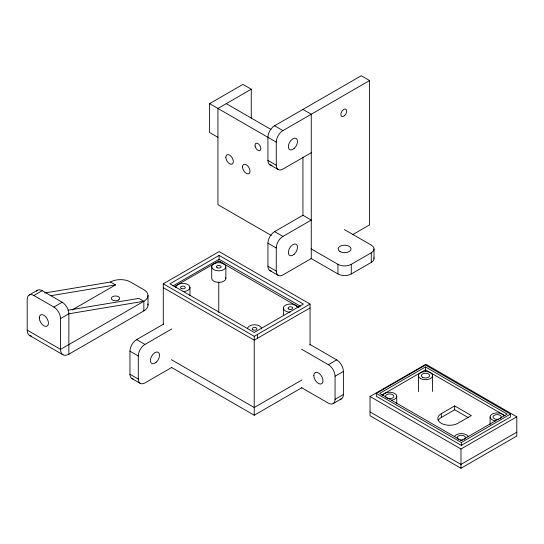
<?xml version="1.0" encoding="UTF-8"?>
<svg xmlns="http://www.w3.org/2000/svg" width="544" height="544" viewBox="0 0 544 544"><rect width="100%" height="100%" fill="white"/><g stroke="black" fill="none" stroke-linecap="round" stroke-linejoin="round"><path stroke-width="0.82" d="M217.933 137.326L209.603 132.512L209.603 103.646L242.93 84.402L251.267 89.216L251.267 118.082M251.267 89.216L217.933 108.46L217.933 204.68L271.422 235.559M270.538 165.016A9.425 5.44 -60 0 1 267.934 160.419L267.934 137.326A9.425 5.44 -60 0 1 274.598 125.773L361.264 75.738L369.594 80.553L369.594 224.883L352.825 234.566M311.263 152.721L282.928 169.075A9.425 5.44 -60 0 1 276.264 165.226L276.264 142.134A9.425 5.44 -60 0 1 282.928 130.587L369.594 80.553M29.152 295.025L37.488 290.217M31.368 336.063A11.784 6.807 -60 0 1 27.2 330.133L27.2 299.343A9.425 5.44 60 0 1 33.864 295.494L42.201 290.686L62.2 302.233A9.425 5.44 60 0 1 68.864 313.779L68.864 354.192L143.861 310.889A14.144 8.167 0 0 0 147.886 304.048M33.864 295.494L53.863 307.04L62.2 302.233M72.148 309.958L115.532 284.913L110.527 282.023L44.696 293.005M68.864 354.192A11.784 6.807 -60 0 1 60.534 349.377L60.534 318.587L68.864 313.779L143.861 301.267A14.144 8.167 0 0 0 143.861 289.721L130.526 282.023A14.144 8.167 0 0 0 110.527 282.023M163.288 324.707L163.288 283.812L219.123 251.573L310.06 304.076L310.06 344.971M219.123 255.422L169.959 283.812L254.232 332.466L303.396 304.076L219.123 255.422L219.123 259.27L300.465 306.238M143.861 310.889L143.861 301.267L60.534 349.377L27.2 330.133M172.89 285.96L219.123 259.27M174.304 286.654L218.763 260.991L223.944 263.949M271.266 271A9.425 5.44 -60 0 1 267.934 266.261L267.934 243.168A9.425 5.44 -60 0 1 274.598 231.622L302.933 215.261L311.263 220.075L282.928 236.429A9.425 5.44 -60 0 0 276.264 247.976L276.264 271.068A9.425 5.44 -60 0 0 282.928 274.917L311.263 258.563L311.263 114.226L302.933 109.419M133.294 378.998A9.425 5.44 -60 0 1 129.962 374.258L129.962 351.166A9.425 5.44 -60 0 1 136.626 339.619L163.506 324.102M171.836 367.397L144.956 382.915A9.425 5.44 -60 0 1 138.292 379.066L138.292 355.973A9.425 5.44 -60 0 1 144.956 344.427L171.836 328.909M311.052 248.819L337.926 264.336A9.425 5.44 0 0 0 351.261 264.336L371.26 252.79A9.425 5.44 0 0 0 371.26 245.092L344.379 229.575M311.052 258.441L337.926 273.958A9.425 5.44 0 0 0 351.261 273.958L371.26 262.412A9.425 5.44 0 0 0 373.939 257.849M163.288 283.812L254.232 336.314L310.06 304.076M310.06 307.931L254.232 340.163L163.288 287.66M301.981 379.95L254.232 407.517L171.36 359.672M301.519 349.18L328.392 364.698L336.729 359.89A9.425 5.44 60 0 1 343.393 371.436L343.393 394.529A9.425 5.44 60 0 1 340.061 399.269M171.36 367.37L254.232 415.215L301.981 387.648M301.519 387.668L328.392 403.186A9.425 5.44 60 0 0 335.063 399.337L335.063 376.244L343.393 371.436M335.063 399.337L343.393 394.529M333.112 403.655L341.442 398.84M370.029 396.508L425.864 364.276L516.8 416.779L516.8 436.023L460.972 468.262L370.029 415.752L370.029 396.508L460.972 449.011L516.8 416.779M376.332 393.414L425.496 365.031L510.496 414.1L510.496 416.99L461.332 445.373L376.332 396.304L376.332 393.414L461.332 442.49L510.496 414.1M425.496 366.955L379.664 393.414L461.332 440.565L507.164 414.1L425.496 366.955L425.496 371.518M381.847 395.039L425.496 369.838L504.954 415.718M441.334 413.624L454.662 405.926L471.328 415.548L457.871 423.314A11.784 6.807 0 0 1 441.204 423.246A11.784 6.807 0 0 1 441.334 413.624L441.334 417.472A11.784 6.807 0 0 0 438.24 420.505M441.334 417.472L454.662 409.775L468.432 417.724M516.8 432.174L460.972 464.413L370.029 411.903M50.531 295.752L115.532 284.913M68.034 310.196L138.863 298.384L143.861 301.267M274.598 125.773L282.928 130.587M226.263 103.646L270.96 129.452M209.603 103.646L276.264 142.134M267.934 160.419L276.264 165.226M269.885 164.73L278.215 169.544M274.598 231.622L282.928 236.429M267.934 243.168L276.264 247.976M267.934 266.261L276.264 271.068M269.885 270.579L278.215 275.386M218.763 260.991L298.955 307.285L295.29 305.143M309.849 344.366L336.729 359.89M136.626 339.619L144.956 344.427M129.962 351.166L138.292 355.973M129.962 374.258L138.292 379.066M131.913 378.576L140.243 383.384M29.641 335.532L62.975 354.776M490.096 417.085L490.096 424.612M461.332 442.49L461.332 445.373M460.972 449.011L460.972 468.262M454.662 405.926L454.662 409.775M432.568 375.516L432.568 391.415M418.431 375.707L418.431 391.605M396.732 396.209L396.732 403.736M374.02 248.941L374.02 258.563M371.26 252.79L371.26 262.412M351.261 264.336L351.261 273.958M337.926 264.336L337.926 273.958M302.933 156.964L302.933 215.771M283.39 308.251L283.39 315.676M257.564 334.39L257.564 338.239M254.232 336.314L254.232 415.215M225.855 266.873A7.072 4.08 0 0 1 215.057 270.212A7.072 4.08 0 0 1 215.451 263.146A7.072 4.08 0 0 1 225.855 266.873L225.855 278.419M218.763 282.037L218.763 312.344M211.718 266.614L211.718 278.161A7.072 4.08 0 0 0 219.484 282.35A7.072 4.08 0 0 0 225.672 277.358M175.828 287.592A7.072 4.08 0 0 1 182.668 283.383A7.072 4.08 0 0 1 189.965 287.334L189.965 295.582M148.002 295.494L148.002 305.116M495.489 420.954A7.072 4.08 0 0 1 492.055 414.168A7.072 4.08 0 0 1 503.948 415.84M498.358 419.268A4.128 2.38 0 0 1 493.048 416.86A4.128 2.38 0 0 1 498.787 414.8A4.128 2.38 0 0 1 500.174 418.622M454.458 436.71A7.072 4.08 0 0 1 461.169 433.595A7.072 4.08 0 0 1 468.119 436.533M458.51 439.416A4.128 2.38 0 0 1 458.32 436.05A4.128 2.38 0 0 1 464.154 435.941A4.128 2.38 0 0 1 464.338 439.307M462.522 439.96A4.128 2.38 0 0 1 460.387 439.994M382.792 395.338A7.072 4.08 0 0 1 394.55 393.353A7.072 4.08 0 0 1 391.653 400.221M386.158 397.555A4.128 2.38 0 0 1 389.178 393.938A4.128 2.38 0 0 1 393.584 397.045A4.128 2.38 0 0 1 386.838 398.038M328.392 364.698A9.425 5.44 60 0 1 335.063 376.244M290.068 312.195A7.072 4.08 0 0 1 283.397 308.373A7.072 4.08 0 0 1 289.204 304.103A7.072 4.08 0 0 1 297.221 306.938M247.5 328.712A7.072 4.08 0 0 1 254.796 324.761A7.072 4.08 0 0 1 261.637 328.97M189.965 287.334A7.072 4.08 0 0 1 183.124 291.543M53.863 307.04A9.425 5.44 60 0 1 60.534 318.587M36.428 291.196A9.425 5.44 60 0 1 42.201 290.686M272.048 165.152A9.425 5.44 -60 0 1 271.266 165.158M118.708 299.9L117.926 300.322A4.128 2.38 0 0 1 112.907 300.22L112.173 299.764A4.128 2.38 0 0 1 112.717 296.636A4.128 2.38 0 0 1 118.157 296.548L118.891 297.004A4.128 2.38 0 0 1 118.708 299.9M420.614 378.563A7.072 4.08 0 0 0 432.371 376.577A7.072 4.08 0 0 0 423.511 371.695A7.072 4.08 0 0 0 420.614 378.563M422.674 377.352A4.128 2.38 0 0 0 429.515 376.156A4.128 2.38 0 0 0 424.306 373.334A4.128 2.38 0 0 0 422.674 377.352M313.813 375.523A6.48 3.74 60 0 0 320.688 384.078A6.48 3.74 60 0 0 320.688 374.911A6.48 3.74 60 0 0 313.813 375.523M156.142 362.324A6.48 3.74 -60 0 0 158.202 352.288A6.48 3.74 -60 0 0 150.532 359.088A6.48 3.74 -60 0 0 156.142 362.324M288.789 309.08A2.36 1.36 0 0 0 292.733 308.475A2.36 1.36 0 0 0 289.843 306.809A2.36 1.36 0 0 0 288.789 309.08M217.124 267.709A2.36 1.36 0 0 0 221.061 267.097A2.36 1.36 0 0 0 218.178 265.431A2.36 1.36 0 0 0 217.124 267.709M252.899 329.807A2.36 1.36 0 0 0 256.843 329.195A2.36 1.36 0 0 0 253.96 327.529A2.36 1.36 0 0 0 252.899 329.807M181.234 288.429A2.36 1.36 0 0 0 185.171 287.817A2.36 1.36 0 0 0 182.288 286.151A2.36 1.36 0 0 0 181.234 288.429M39.284 317.866A6.48 3.74 60 0 0 46.158 326.42A6.48 3.74 60 0 0 46.158 317.254A6.48 3.74 60 0 0 39.284 317.866M340.014 251.586A6.48 3.74 0 0 0 350.853 249.907A6.48 3.74 0 0 0 342.917 245.324A6.48 3.74 0 0 0 340.014 251.586M294.114 148.485A6.48 3.74 -60 0 0 296.174 138.448A6.48 3.74 -60 0 0 288.504 145.241A6.48 3.74 -60 0 0 294.114 148.485M344.515 115.607A4.128 2.38 -60 0 0 345.821 109.215A4.128 2.38 -60 0 0 340.945 113.54A4.128 2.38 -60 0 0 344.515 115.607M255.082 146.01A4.128 2.38 60 0 0 259.889 150.572A4.128 2.38 60 0 0 258.822 144.255A4.128 2.38 60 0 0 255.082 146.01M225.848 157.291A5.304 3.06 60 0 0 231.472 164.288A5.304 3.06 60 0 0 231.472 156.788A5.304 3.06 60 0 0 225.848 157.291M242.515 166.913A5.304 3.06 60 0 0 248.139 173.91A5.304 3.06 60 0 0 248.139 166.41A5.304 3.06 60 0 0 242.515 166.913M294.114 254.327A6.48 3.74 -60 0 0 296.174 244.29A6.48 3.74 -60 0 0 288.504 251.09A6.48 3.74 -60 0 0 294.114 254.327"/></g></svg>
